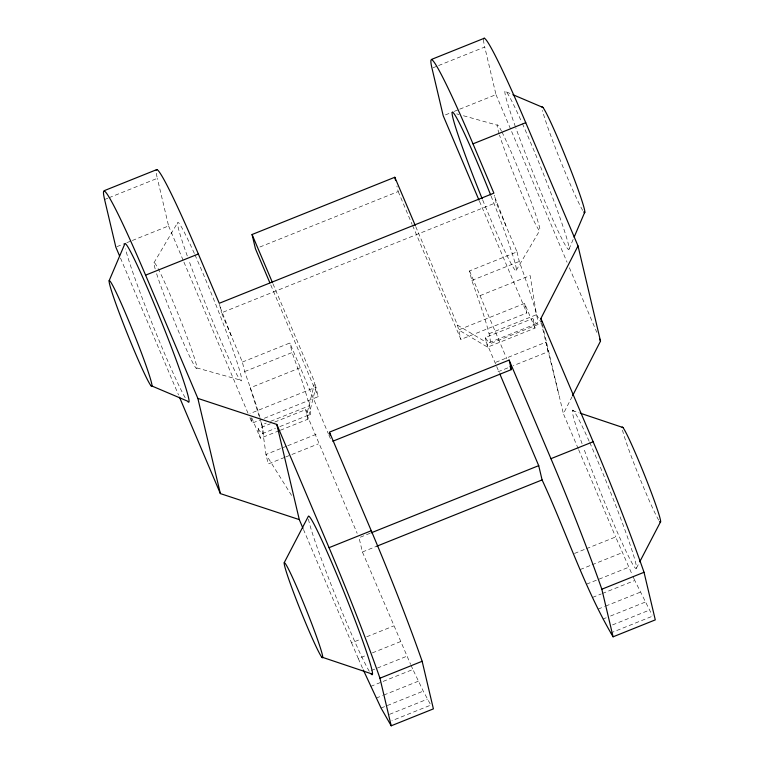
<?xml version="1.0" encoding="UTF-8"?>
<svg xmlns="http://www.w3.org/2000/svg" width="764" height="764" viewBox="0 0 764 764"><rect width="100%" height="100%" fill="white"/><g stroke="black" fill="none" stroke-linecap="round" stroke-linejoin="round"><path stroke-width="0.57" stroke-dasharray="3.82 2.86" d="M272.968 283.807L314.787 382.401L306.775 414.46L357.18 533.348M280.283 430.275L307.892 419.216L315.904 387.167L249.952 413.582M569.037 249.102L573.649 238.263M578.186 448.602L563.383 413.696L571.997 396.869M636.431 568.168L638.628 563.956M153.956 262.797L177.563 222.773M516.283 270.255L539.89 230.231M104.582 199.499L107.877 198.182M108.975 197.733L157.336 178.337A142.314 7.735 68.1 0 1 156.314 173.18M433.073 67.748L437.476 65.99M438.574 65.551L484.739 47.034A142.314 7.735 68.1 0 1 483.602 38.916M116.93 246.657L125.726 243.133M126.824 242.685L131.217 240.927M132.325 240.488L168.586 225.934L157.336 178.337M445.431 114.906L453.119 111.821M454.217 111.382L458.62 109.615M459.718 109.176L495.989 94.631L484.739 47.034M259.865 247.011L398.187 191.535L396.888 186.044M259.951 417.574A142.314 7.735 68.1 0 0 249.236 384.521L244.642 371.581L242.379 362.041L221.503 312.81L496.142 202.661L494.375 195.154M242.379 362.041L289.862 342.998L328.472 434.047M517.018 251.891L519.281 261.431L523.875 274.381A142.314 7.735 68.1 0 1 535.125 321.969L532.785 318.531L485.302 337.573L487.652 341.011A142.314 7.735 68.1 0 0 476.392 293.424L471.799 280.474L469.535 270.933L517.018 251.891L496.142 202.661M244.642 371.581L292.125 352.538L289.862 342.998M471.799 280.474L519.281 261.431M300.347 367.713L250.229 387.816L259.044 415.864M480.021 295.649L530.14 275.556L536.5 314.682L540.845 322.207M535.048 328.081L524.591 303.432L458.648 329.914L487.575 347.162L535.048 328.081L532.785 318.531M249.885 417.66L252.216 423.132L259.903 420.047M264.306 418.28L318.158 396.688L314.787 382.401M412.589 225.495L460.902 339.436L526.845 312.982L524.591 303.432M284.571 457.416L268.231 463.968L265.977 454.456L261.861 424.832L266.283 423.065M270.695 421.289L309.344 405.789M489.027 333.734L536.5 314.682M279.185 430.715L260.409 438.23L258.146 428.68L270.294 423.81M274.715 422.043L305.629 409.638L307.968 413.076A142.314 7.735 68.1 0 0 296.718 365.478L292.125 352.538M262.195 433.666L275.441 428.356M279.863 426.579L309.678 414.623M489.352 342.558L536.834 323.516M491.271 343.246L541.389 323.143L548.141 351.707L513.274 365.689M286.681 446.147L265.977 454.456L292.287 496.562M287.77 445.708L316.095 434.353M495.779 362.289L545.897 342.186L558.885 394.663M285.66 456.977L318.349 443.865M498.023 371.81L508.919 367.436M370.053 533.291L359.032 537.713L362.413 551.99L410.602 664.374M362.413 551.99L376.738 546.241M303.461 529.433L351.564 642.858L360.216 639.392M366.71 636.784L393.766 625.936M574.528 553.442L585.348 549.096M586.427 548.667L615.65 536.949L632.487 575.387M351.564 642.858L358.287 658.539L365.861 655.502M372.354 652.895L400.489 641.617M580.172 569.552L590.992 565.217M592.071 564.777L622.374 552.62M371.199 670.534L406.906 656.209M586.59 584.145L628.791 567.222M370.702 686.406L412.913 669.474L423.256 691.124L430.829 705.096L391.865 720.719M592.587 597.41L601.239 593.943M602.328 593.504L634.788 580.487L652.141 615.115M376.184 698.105L382.678 695.507M383.757 695.068L418.385 681.182M598.069 609.118L604.563 606.511M605.642 606.081L640.27 592.196M381.055 708.056L423.256 691.124M602.93 619.069L606.177 617.761M610.512 616.023L645.141 602.137M389.554 714.33L427.429 699.146M612.518 624.914L649.304 610.149M610.503 633.031L652.714 616.099M456.7 113.874L458.954 114.495M463.452 115.746L497.173 125.143M196.673 367.885L241.644 380.405M572.36 410.526L579.141 412.808M506.465 91.957L510.763 93.791M415.721 226.555L457.531 325.158L486.448 342.396L499.398 372.937M258.146 428.68L260.486 432.118A142.314 7.735 68.1 0 0 260.276 418.729M632.945 576.409L634.788 580.487M411.061 665.396L412.913 669.474M358.287 658.539L362.871 668.968M495.989 94.631L567.06 262.243M569.39 267.725L596.799 332.359M479.467 201.238L526.845 312.982M578.644 449.69L615.65 536.949M469.535 270.933L506.771 358.727M398.187 191.535L412.121 224.406M270.771 284.943L318.158 396.688M328.94 435.136L331.242 440.58M251.776 417.87L260.409 438.23M168.586 225.934L183.456 260.992M183.923 262.09L248.033 413.276M120.483 258.051L178.547 394.998M494.852 197.169L506.532 227.166M220.213 307.319L231.893 337.316M260.81 421.47L261.861 424.832M542.249 324.27L563.383 413.696M485.302 337.573L487.575 347.162M457.531 325.158L460.902 339.436M305.629 409.638L307.892 419.216M250.955 417.832L252.216 423.132M219.497 304.301L221.503 312.81M589.76 442.623A85.387 4.641 68.1 0 1 630.787 546.737A85.387 4.641 68.1 0 1 625.926 551.054A85.387 4.641 68.1 0 1 583.629 448.067M582.072 443.712A85.387 4.641 68.1 0 1 589.235 441.449M369.298 671.317A85.387 4.641 68.1 0 1 334.966 594.392A85.387 4.641 68.1 0 1 308.417 518.737M658.721 520.169A51.236 2.789 68.1 0 1 639.115 476.497A51.236 2.789 68.1 0 1 622.507 430.17M491.09 196.1A85.387 4.641 68.1 0 1 516.034 270.685A85.387 4.641 68.1 0 1 482.647 199.881M194.963 254.861A85.387 4.641 68.1 0 1 235.99 358.975A85.387 4.641 68.1 0 1 231.129 363.292A85.387 4.641 68.1 0 1 188.832 260.304M187.275 255.95A85.387 4.641 68.1 0 1 194.438 253.686M501.977 132.057A56.928 3.094 68.1 0 1 534.208 210.339A56.928 3.094 68.1 0 1 530.799 214.378A56.928 3.094 68.1 0 1 499.503 134.999M499.102 133.681A56.928 3.094 68.1 0 1 501.48 131.093M155.168 268.947A56.928 3.094 68.1 0 1 178.031 313.803A56.928 3.094 68.1 0 1 192.986 363.129A56.928 3.094 68.1 0 1 156.572 273.569M185.203 397.748A85.387 4.641 68.1 0 1 152.456 324.28A85.387 4.641 68.1 0 1 125.487 248.797M522.366 123.558A85.387 4.641 68.1 0 1 563.488 227.968A85.387 4.641 68.1 0 1 558.264 231.435A85.387 4.641 68.1 0 1 515.834 127.894M515.433 126.795A85.387 4.641 68.1 0 1 521.831 122.374M582.703 210.406A56.928 3.094 68.1 0 1 560.919 161.882A56.928 3.094 68.1 0 1 542.469 110.398"/><path stroke-width="1.15" d="M109.109 280.78L124.809 243.926A85.387 4.641 68.1 0 1 162.608 324.662A85.387 4.641 68.1 0 1 187.381 401.071L150.823 385.543A56.928 3.094 68.1 0 1 114.61 300.156A56.928 3.094 68.1 0 1 125.965 314.291A56.928 3.094 68.1 0 1 150.823 385.543M574.117 237.174L584.737 212.249M541.705 321.969L540.883 318.502L578.014 245.932L525.747 122.679A142.314 7.735 68.1 0 0 483.602 38.916M572.532 395.819L600.514 341.126L578.014 245.932M284.16 562.781L308.274 516.445A85.387 4.641 68.1 0 1 346.073 597.181A85.387 4.641 68.1 0 1 370.846 673.59M639.726 561.846L660.545 521.831M104.257 190.666L157.012 169.512M431.65 59.363L484.405 38.2M119.547 255.864L115.832 247.097L104.582 199.499A142.314 7.735 68.1 0 1 145.59 275.155L198.353 253.992L219.258 303.289L493.897 193.139L472.992 143.842A142.314 7.735 68.1 0 0 431.975 68.187L443.225 115.784L478.999 200.149M472.992 143.842L525.747 122.679M269.845 282.747L255.443 248.787L252.063 234.51L394.816 177.258L415.253 225.456M540.883 318.502L593.141 441.754A142.314 7.735 68.1 0 1 644.033 572.284L655.283 619.881L613.081 636.813L601.831 589.216A142.314 7.735 68.1 0 0 550.939 458.677L509.13 360.083L329.456 432.147L371.266 530.741A142.314 7.735 68.1 0 1 422.148 661.28L433.398 708.877L391.197 725.8L381.055 708.056L363.33 670.009M332.808 441.22L511.383 369.604L509.13 360.083M145.59 275.155L197.857 398.397L276.797 424.421L329.055 547.673L371.266 530.741M550.939 458.677L593.141 441.754M371.161 532.842L538.706 465.648L499.857 374.026M376.738 546.241L542.087 479.926L538.706 465.648M391.197 725.8L379.947 678.203L422.148 661.28M601.831 589.216L644.033 572.284M179.483 397.184L220.357 493.592L299.297 519.615L303.002 528.344M580.277 413.19L623.004 427.544M321.701 657.069A51.236 2.789 68.1 0 0 299.326 592.94A51.236 2.789 68.1 0 0 289.107 580.22A51.236 2.789 68.1 0 0 321.701 657.069L372.345 674.087M512.921 94.698L543.023 107.485M613.081 636.813C583.916 587.296 566.219 531.859 542.087 479.926M599.587 338.929L600.514 341.126M509.999 366.338L511.383 369.604M252.063 234.51L272.509 282.709M394.816 177.258L395.59 180.552M329.704 433.207L330.201 435.318M276.797 424.421L299.297 519.615M197.857 398.397L220.357 493.592M329.055 547.673A142.314 7.735 68.1 0 1 379.947 678.203M156.209 170.219A142.314 7.735 68.1 0 1 198.353 253.992M622.106 427.248A51.236 2.789 68.1 0 1 644.787 475.685A51.236 2.789 68.1 0 1 659.647 521.525M482.208 198.812A85.387 4.641 68.1 0 1 452.45 112.193A85.387 4.641 68.1 0 1 490.66 195.001M542.02 107.151A56.928 3.094 68.1 0 1 567.222 160.975A56.928 3.094 68.1 0 1 583.734 211.915"/></g></svg>
